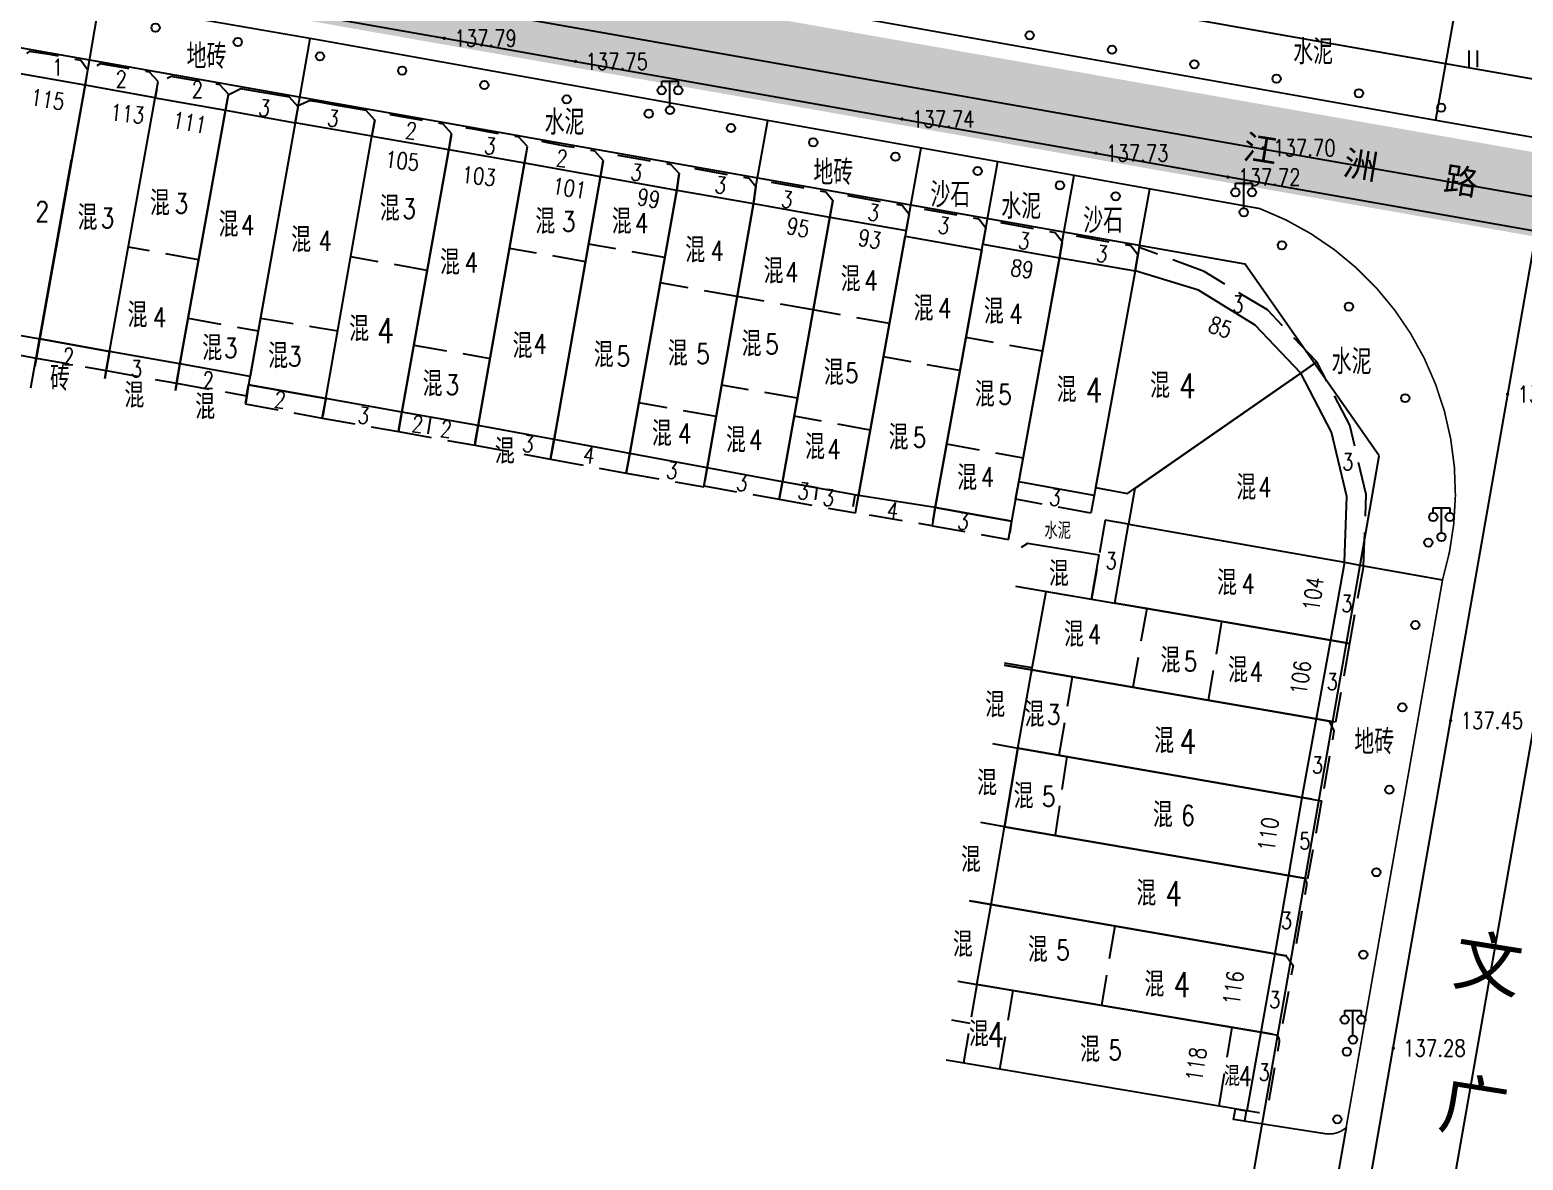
# Model space of a CAD drawing. Extents: x 529262 to 576451, y 2694391 to 2717535.
# Drawn here: x 563220.2 to 563310.3, y 2710922.2 to 2710990.4 of the extents above; entities that cross this region are included whole.
import ezdxf
from ezdxf.enums import TextEntityAlignment as Align
from ezdxf.xclip import XClip

# ---------------------------------------------------------------- set-up
doc = ezdxf.new("R2010")
doc.units = 0
doc.header["$XCLIPFRAME"] = 0
doc.linetypes.add('DASH', pattern=[0.35, 0.25, -0.1])
doc.linetypes.add('X5', pattern=[3, 2, -1])
for name, color, linetype in [('DLDW', 8, 'Continuous'), ('DLSS', 4, 'Continuous'), ('GCD', 8, 'Continuous'), ('JMD', 8, 'Continuous'), ('PP-COM', 7, 'Continuous'), ('RD-中线', 40, 'Continuous'), ('RD-红线', 7, 'Continuous'), ('ZBTZ', 8, 'Continuous'), ('ZJ', 7, 'Continuous'), ('污水管径标注_W10-', 202, 'Continuous'), ('河流', 4, 'Continuous')]:
    doc.layers.add(name, color=color, linetype=linetype)
doc.styles.add('HZ', font='rs.shx', dxfattribs={"width": 0.8, "bigfont": 'hztxt.shx'})
doc.styles.add('等线体', font='simhei.ttf')
doc.linetypes.add('1161', pattern='A,0,[149,AAA.SHX,S=0.15,R=0,X=0,Y=0],-1.6', length=1.6)

# ---------------------------------------------------------------- blocks, each defined once
blk = doc.blocks.new('A$C19FD0107')
at = {"layer": 'RD-中线', "color": 8, "linetype": 'Continuous', "flags": 128}
blk.add_lwpolyline([(-7829.224, 16614.803), (-7702.992, 16592.506), (-7570.468, 16569.254), (-7507.337, 16557.988), (-7359.861, 16532.344)], dxfattribs=at)
at = {"layer": 'RD-中线', "color": 8, "linetype": 'Continuous'}
blk.add_lwpolyline([(-7960.876, 14986.929), (-7915.562, 15243.039, 0.015839), (-7911.034, 15274.384), (-7907.822, 15303.003, -0.015839), (-7903.295, 15334.348), (-7712.175, 16414.531, 0.000335), (-7712.105, 16414.927), (-7698.73, 16491.116, 0.000054), (-7698.719, 16491.18), (-7681.611, 16588.754)], format="xyb", dxfattribs=at)
at = {"layer": 'RD-红线', "color": 8, "linetype": 'Continuous', "flags": 128}
for points in [[(-7811.088, 16618.707), (-7701.778, 16599.4), (-7569.248, 16576.147), (-7506.123, 16564.882), (-7407.176, 16547.676), (-7399.082, 16546.269)], [(-7813.713, 16604.954), (-7712.345, 16587.05), (-7704.476, 16585.66)], [(-7710.188, 16495.253), (-7707.598, 16510.023), (-7697.746, 16566.215), (-7696.366, 16574.085)]]:
    blk.add_lwpolyline(points, dxfattribs=at)
at = {"layer": 'RD-红线', "color": 8}
blk.add_lwpolyline([(-7696.366, 16574.085), (-7704.476, 16585.66, 0.413844)], format="xyb", dxfattribs=at)
blk = doc.blocks.new('GC200')
at = {"linetype": 'Continuous', "const_width": 0.2, "flags": 128}
blk.add_lwpolyline([(-0.1, 0, 1), (0.1, 0, 1)], format="xyb", close=True, dxfattribs=at)
blk = doc.blocks.new('gc170')
at = {"color": 8, "linetype": 'Continuous'}
blk.add_circle((0, 0), 0.5, dxfattribs=at)
blk = doc.blocks.new('gc097')
at = {"color": 8}
for p, q in [((-1, 2.9), (-1, 3.5)), ((-1, 3.5), (1, 3.5)), ((0, 0.5), (0, 3.5)), ((1, 3.5), (1, 2.9))]:
    blk.add_line(p, q, dxfattribs=at)
for centre in [(-1, 2.4), (1, 2.4), (0, 0)]:
    blk.add_circle(centre, 0.5, dxfattribs=at)
blk = doc.blocks.new('gc121')
at = {"color": 8}
for p, q in [((-0.5, -1), (-0.5, 1)), ((0.5, -1), (0.5, 1))]:
    blk.add_line(p, q, dxfattribs=at)

msp = doc.modelspace()

# ---------------------------------------------------------------- linework, layer by layer
at = {"layer": 'DLSS', "linetype": 'Continuous', "const_width": 0.1, "flags": 128}
msp.add_lwpolyline([(563322.719, 2710999.305), (563319.049, 2710982.467), (563305.018, 2710984.923), (563259.458, 2710993.003), (563242.087, 2710996.028)], dxfattribs=at)
at = {"layer": 'DLSS', "linetype": 'Continuous', "const_width": 0.1}
msp.add_lwpolyline([(563169.062, 2710986.75), (563170.238, 2710989.359), (563171.389, 2710991.01), (563172.941, 2710992.886), (563174.504, 2710994.175), (563175.97, 2710994.909), (563177.429, 2710995.822), (563179.545, 2710996.719), (563182.284, 2710997.473), (563184.186, 2710997.849), (563187.303, 2710998.177), (563189.105, 2710998.286), (563210.726, 2710994.426), (563237.411, 2710989.814)], dxfattribs=at)
at = {"layer": 'DLSS', "linetype": 'Continuous', "const_width": 0.1, "flags": 128}
msp.add_lwpolyline([(563293.5, 2710924.549), (563298.37, 2710923.79, 0.223694), (563299.627, 2710924.159), (563305.448, 2710957.224, 0.393302), (563294.423, 2710979.593), (563237.411, 2710989.814)], format="xyb", dxfattribs=at)
at = {"layer": 'JMD', "linetype": 'Continuous'}
for p, q in [((563220.291, 2710968.781), (563222.743, 2710982.564)), ((563247.262, 2710966.507), (563247.399, 2710966.483)), ((563280.674, 2710951.768), (563280.65, 2710951.63))]:
    msp.add_line(p, q, dxfattribs=at)
at = {"layer": 'JMD', "linetype": 'X5', "flags": 128}
for points, elevation in [([(563223.556, 2710987.041), (563223.711, 2710987.938), (563223.297, 2710988.523), (563221.537, 2710988.863), (563220.19, 2710989.072), (563220.19, 2710989.072), (563219.45, 2710988.533), (563219.318, 2710987.785)], -525.978), ([(563227.788, 2710986.284), (563227.961, 2710987.251), (563227.45, 2710987.818), (563225.769, 2710988.106), (563224.465, 2710988.316), (563224.465, 2710988.316), (563223.711, 2710987.938), (563223.556, 2710987.041)], -526.708), ([(563232.023, 2710985.528), (563232.196, 2710986.495), (563231.685, 2710987.062), (563230.004, 2710987.35), (563228.744, 2710987.559), (563228.744, 2710987.559), (563227.946, 2710987.182), (563227.788, 2710986.284)], 138.251), ([(563250.065, 2710982.363), (563250.238, 2710983.33), (563249.727, 2710983.897), (563248.046, 2710984.185), (563246.891, 2710984.402), (563246.304, 2710984.48), (563245.667, 2710984.153), (563245.489, 2710983.16)], -527.407), ([(563254.641, 2710981.525), (563254.814, 2710982.492), (563254.303, 2710983.059), (563252.622, 2710983.347), (563251.467, 2710983.564), (563250.889, 2710983.676), (563250.24, 2710983.369), (563250.065, 2710982.363)], -527.187), ([(563259.249, 2710980.708), (563259.399, 2710981.712), (563258.911, 2710982.242), (563257.23, 2710982.53), (563255.461, 2710982.843), (563254.821, 2710982.529), (563254.641, 2710981.525)], 138.15), ([(563263.874, 2710979.891), (563264.023, 2710980.905), (563263.625, 2710981.4), (563260.06, 2710982.035), (563259.399, 2710981.712), (563259.249, 2710980.708)], 138.143), ([(563268.49, 2710979.083), (563268.661, 2710980.055), (563268.241, 2710980.592), (563264.676, 2710981.227), (563264.026, 2710980.925), (563263.874, 2710979.891)], 138.107), ([(563273.094, 2710978.268), (563273.265, 2710979.24), (563272.845, 2710979.777), (563269.28, 2710980.412), (563268.667, 2710980.09), (563268.49, 2710979.083)], 138.177), ([(563277.72, 2710977.444), (563277.891, 2710978.416), (563277.471, 2710978.953), (563273.833, 2710979.608), (563273.277, 2710979.306), (563273.094, 2710978.268)], 138.177), ([(563282.326, 2710976.618), (563282.497, 2710977.59), (563282.077, 2710978.127), (563278.515, 2710978.795), (563277.902, 2710978.476), (563277.72, 2710977.444)], 138.212), ([(563286.894, 2710975.836), (563287.065, 2710976.808), (563286.645, 2710977.345), (563283.169, 2710977.959), (563282.504, 2710977.589), (563282.326, 2710976.618)], 138.181), ([(563266.523, 2710968.149), (563261.956, 2710968.949)], -511.021), ([(563261.623, 2710967.047), (563256.963, 2710967.88)], -511.681), ([(563297.823, 2710948.815), (563298.609, 2710948.675), (563298.895, 2710948.092), (563298.252, 2710944.478), (563297.695, 2710943.943), (563296.959, 2710944.074)], 137.813), ([(563295.318, 2710934.644), (563296.006, 2710934.522), (563296.422, 2710933.932), (563295.779, 2710930.318), (563295.416, 2710929.749), (563294.486, 2710929.914)], 137.723)]:
    msp.add_lwpolyline(points, dxfattribs=dict(at, elevation=elevation))
at = {"layer": 'JMD', "linetype": 'Continuous', "flags": 128}
for points in [[(563219.318, 2710987.785), (563216.585, 2710972.491), (563220.82, 2710971.734), (563223.556, 2710987.041)], [(563223.556, 2710987.041), (563220.82, 2710971.734), (563225.037, 2710970.979), (563227.788, 2710986.284)], [(563227.788, 2710986.284), (563232.023, 2710985.528), (563229.271, 2710970.221), (563225.037, 2710970.979)], [(563245.489, 2710983.16), (563242.667, 2710967.322), (563238.078, 2710968.135), (563240.854, 2710983.968)], [(563242.667, 2710967.322), (563245.489, 2710983.16), (563250.065, 2710982.363), (563247.262, 2710966.507)], [(563247.262, 2710966.507), (563250.065, 2710982.363), (563254.641, 2710981.525), (563251.843, 2710965.662)], [(563251.843, 2710965.662), (563254.641, 2710981.525), (563259.249, 2710980.708), (563256.416, 2710964.819)], [(563256.416, 2710964.819), (563259.249, 2710980.708), (563263.874, 2710979.891), (563261.08, 2710963.957)], [(563261.08, 2710963.957), (563263.874, 2710979.891), (563268.49, 2710979.083), (563265.618, 2710963.12)], [(563265.618, 2710963.12), (563268.49, 2710979.083), (563273.094, 2710978.268), (563270.212, 2710962.292)], [(563270.212, 2710962.292), (563273.031, 2710977.924), (563277.657, 2710977.1), (563274.83, 2710961.565)], [(563274.83, 2710961.565), (563277.72, 2710977.444), (563282.326, 2710976.618), (563279.449, 2710960.729)], [(563279.881, 2710963.112), (563282.326, 2710976.618), (563286.894, 2710975.836), (563284.427, 2710962.289)], [(563284.512, 2710962.76), (563286.444, 2710962.408), (563296.894, 2710969.673), (563294.133, 2710972.566), (563290.714, 2710974.676), (563286.894, 2710975.836)], [(563286.502, 2710960.55), (563299.528, 2710958.256), (563299.667, 2710962.224), (563298.741, 2710966.115), (563296.894, 2710969.673), (563286.883, 2710962.713)], [(563286.502, 2710960.55), (563299.528, 2710958.256), (563298.683, 2710953.555), (563287.6, 2710955.469), (563285.68, 2710955.794)], [(563281.539, 2710956.494), (563287.6, 2710955.469), (563298.683, 2710953.555), (563297.823, 2710948.815), (563280.674, 2710951.768)], [(563280.674, 2710951.768), (563297.823, 2710948.815), (563296.959, 2710944.074), (563279.824, 2710947.056)], [(563279.824, 2710947.056), (563296.959, 2710944.074), (563296.142, 2710939.365), (563279.027, 2710942.306)], [(563279.027, 2710942.306), (563296.142, 2710939.365), (563295.318, 2710934.644), (563278.209, 2710937.606)], [(563278.209, 2710937.606), (563295.318, 2710934.644), (563294.486, 2710929.914), (563277.356, 2710932.795)]]:
    msp.add_lwpolyline(points, close=True, dxfattribs=at)
at = {"layer": 'JMD', "linetype": 'X5'}
for points, elevation in [([(563236.226, 2710984.774), (563236.399, 2710985.741), (563235.888, 2710986.308), (563234.207, 2710986.596), (563232.949, 2710986.816), (563232.949, 2710986.816), (563232.182, 2710986.428), (563232.023, 2710985.528)], 138.197), ([(563296.894, 2710969.673), (563297.854, 2710970.36), (563294.875, 2710973.482), (563291.053, 2710975.795), (563287.145, 2710977.256), (563286.894, 2710975.836)], 138.163), ([(563299.528, 2710958.256), (563300.666, 2710958.051), (563300.84, 2710962.341), (563299.845, 2710966.526), (563297.854, 2710970.36), (563296.894, 2710969.673)], 137.844), ([(563276.95, 2710930.444), (563275.848, 2710930.642)], -523.565)]:
    msp.add_lwpolyline(points, dxfattribs=dict(at, elevation=elevation))
for points in [[(563240.854, 2710983.968), (563241.028, 2710984.935), (563240.516, 2710985.502), (563238.836, 2710985.79), (563237.681, 2710986.007), (563237.094, 2710986.084), (563236.401, 2710985.789), (563236.226, 2710984.774)], [(563216.564, 2710972.373), (563216.372, 2710971.335), (563220.607, 2710970.577), (563220.794, 2710971.593)], [(563229.767, 2710972.977), (563233.999, 2710972.218)], [(563234.135, 2710972.986), (563238.794, 2710972.216)], [(563220.794, 2710971.593), (563220.607, 2710970.577), (563224.824, 2710969.819), (563225.007, 2710970.816)], [(563243.386, 2710971.351), (563247.997, 2710970.559)], [(563225.007, 2710970.816), (563224.824, 2710969.819), (563229.059, 2710969.063), (563229.271, 2710970.221)], [(563229.271, 2710970.221), (563229.059, 2710969.063), (563233.298, 2710968.3), (563233.422, 2710968.961)], [(563233.422, 2710968.961), (563233.207, 2710967.817), (563237.86, 2710966.944), (563238.072, 2710968.103)], [(563238.072, 2710968.103), (563237.86, 2710966.944), (563242.459, 2710966.143), (563242.667, 2710967.322)], [(563242.709, 2710967.552), (563242.459, 2710966.143), (563247.066, 2710965.317), (563247.261, 2710966.517)], [(563247.262, 2710966.507), (563247.066, 2710965.317), (563251.627, 2710964.488), (563251.86, 2710965.752)], [(563251.843, 2710965.662), (563251.627, 2710964.488), (563256.198, 2710963.632), (563256.416, 2710964.819)], [(563256.453, 2710965.018), (563256.198, 2710963.632), (563260.878, 2710962.809), (563261.08, 2710963.957)], [(563261.08, 2710963.957), (563260.887, 2710962.861), (563265.432, 2710962.057), (563265.618, 2710963.12)], [(563265.618, 2710963.12), (563265.432, 2710962.057), (563270.022, 2710961.234), (563270.212, 2710962.292)], [(563284.427, 2710962.289), (563284.234, 2710961.229), (563279.689, 2710962.056), (563279.881, 2710963.112)], [(563274.83, 2710961.565), (563274.657, 2710960.466), (563279.268, 2710959.624), (563279.46, 2710960.786)], [(563286.502, 2710960.55), (563285.098, 2710960.797), (563284.275, 2710956.031), (563285.68, 2710955.794)], [(563299.528, 2710958.256), (563300.666, 2710958.051), (563299.83, 2710953.351), (563298.683, 2710953.555)], [(563287.6, 2710955.469), (563286.755, 2710950.722)], [(563298.683, 2710953.555), (563299.83, 2710953.351), (563298.987, 2710948.608), (563297.823, 2710948.815)], [(563282.774, 2710946.537), (563282.078, 2710941.81)], [(563296.959, 2710944.074), (563298.143, 2710943.863), (563297.306, 2710939.158), (563296.142, 2710939.365)], [(563277.356, 2710932.795), (563276.538, 2710928.056)]]:
    msp.add_lwpolyline(points, dxfattribs=at)
at = {"layer": 'JMD', "linetype": 'Continuous', "flags": 128}
for points, elevation in [([(563232.023, 2710985.528), (563236.226, 2710984.774), (563233.511, 2710969.463), (563229.271, 2710970.221)], 337.431), ([(563238.078, 2710968.135), (563240.854, 2710983.968), (563236.226, 2710984.774), (563233.422, 2710968.961)], -525.256), ([(563293.606, 2710925.177), (563293.5, 2710924.549), (563292.84, 2710924.653), (563292.947, 2710925.288)], 137.361)]:
    msp.add_lwpolyline(points, close=True, dxfattribs=dict(at, elevation=elevation))
at = {"layer": 'JMD', "linetype": 'X5', "flags": 128}
for points in [[(563245.489, 2710983.16), (563245.663, 2710984.127), (563245.151, 2710984.695), (563243.471, 2710984.982), (563242.316, 2710985.199), (563241.729, 2710985.277), (563241.036, 2710984.982), (563240.854, 2710983.968)], [(563230.401, 2710976.505), (563226.167, 2710977.266)], [(563244.19, 2710975.869), (563239.576, 2710976.678)], [(563253.736, 2710976.392), (563249.159, 2710977.194)], [(563258.525, 2710976.644), (563253.923, 2710977.455)], [(563262.892, 2710974.288), (563258.252, 2710975.114)], [(563267.483, 2710973.483), (563262.892, 2710974.288)], [(563272.082, 2710972.656), (563267.483, 2710973.483)], [(563281.306, 2710970.987), (563276.697, 2710971.826)], [(563276.331, 2710969.818), (563271.72, 2710970.65)], [(563270.924, 2710966.236), (563266.329, 2710967.065)], [(563275.528, 2710965.403), (563280.144, 2710964.567)], [(563274.84, 2710961.627), (563274.657, 2710960.466), (563270.022, 2710961.234), (563270.25, 2710962.474)], [(563292.118, 2710954.689), (563291.3, 2710949.938)], [(563282.309, 2710946.624), (563283.122, 2710951.346)], [(563285.667, 2710936.315), (563284.862, 2710931.532)], [(563278.743, 2710927.684), (563279.541, 2710932.427)], [(563291.959, 2710925.455), (563292.758, 2710930.205)]]:
    msp.add_lwpolyline(points, dxfattribs=at)
at = {"layer": 'JMD', "linetype": 'Continuous', "flags": 128}
for points in [[(563224.743, 2710969.338), (563225.037, 2710970.979), (563220.82, 2710971.734), (563220.52, 2710970.06)], [(563229.006, 2710968.611), (563229.271, 2710970.221), (563225.037, 2710970.979), (563224.743, 2710969.338)], [(563233.252, 2710967.886), (563233.511, 2710969.463), (563229.271, 2710970.221), (563229.006, 2710968.611)], [(563237.894, 2710967.093), (563238.078, 2710968.135), (563233.422, 2710968.961), (563233.249, 2710967.886)], [(563242.488, 2710966.309), (563242.667, 2710967.322), (563238.078, 2710968.135), (563237.894, 2710967.093)], [(563251.673, 2710964.74), (563251.843, 2710965.662), (563247.262, 2710966.507), (563247.088, 2710965.523)], [(563256.265, 2710963.956), (563256.416, 2710964.819), (563251.843, 2710965.662), (563251.673, 2710964.74)], [(563260.939, 2710963.158), (563261.08, 2710963.957), (563256.416, 2710964.819), (563256.265, 2710963.956)], [(563265.489, 2710962.381), (563265.618, 2710963.12), (563261.08, 2710963.957), (563260.939, 2710963.158)], [(563267.608, 2710962.02), (563267.727, 2710962.74), (563265.618, 2710963.12), (563265.489, 2710962.381)], [(563269.889, 2710961.63), (563270.015, 2710962.327)], [(563270.086, 2710961.596), (563270.212, 2710962.292)], [(563274.711, 2710960.807), (563274.83, 2710961.565), (563279.449, 2710960.729), (563279.333, 2710960.018)], [(563279.686, 2710956.816), (563284.275, 2710956.031), (563284.732, 2710958.68), (563280.412, 2710959.389), (563280.028, 2710959.143)], [(563278.294, 2710947.32), (563279.824, 2710947.056), (563280.674, 2710951.768), (563278.989, 2710952.059)], [(563278.989, 2710952.059), (563280.674, 2710951.768)], [(563279.009, 2710952.198), (563280.697, 2710951.906)], [(563278.294, 2710947.32), (563279.824, 2710947.056), (563279.027, 2710942.306), (563277.595, 2710942.553)], [(563276.903, 2710937.832), (563278.209, 2710937.606), (563279.027, 2710942.306), (563277.595, 2710942.553)], [(563276.193, 2710932.99), (563277.356, 2710932.795), (563278.209, 2710937.606), (563276.903, 2710937.832)], [(563276.193, 2710932.99), (563294.486, 2710929.914), (563293.643, 2710925.171), (563275.495, 2710928.231)]]:
    msp.add_lwpolyline(points, dxfattribs=at)
at = {"layer": 'JMD', "linetype": 'Continuous', "elevation": -523.944, "flags": 128}
msp.add_lwpolyline([(563247.088, 2710965.523), (563247.262, 2710966.507), (563244.4, 2710967.014), (563244.223, 2710966.012)], dxfattribs=at)
at = {"layer": 'JMD', "linetype": 'X5', "flags": 128}
for points, elevation in [([(563296.142, 2710939.365), (563297.072, 2710939.2, -0.274912), (563297.236, 2710938.768), (563296.574, 2710935.044, -0.33778), (563296.006, 2710934.522), (563295.318, 2710934.644)], 137.773), ([(563294.486, 2710929.914), (563295.416, 2710929.749, -0.274912), (563295.58, 2710929.317), (563294.918, 2710925.593, -0.296986), (563294.36, 2710925.042), (563293.643, 2710925.171)], 137.79)]:
    msp.add_lwpolyline(points, format="xyb", dxfattribs=dict(at, elevation=elevation))
at = {"layer": 'ZBTZ', "linetype": '1161', "flags": 128}
for points in [[(563307.729, 2710999.327), (563306.219, 2710991.723), (563305.018, 2710984.923)], [(563300.666, 2710958.051), (563305.445, 2710957.21)], [(563299.627, 2710924.159), (563298.316, 2710916.731)]]:
    msp.add_lwpolyline(points, dxfattribs=at)
for points, elevation in [([(563223.711, 2710987.938), (563224.424, 2710992.059)], -525.978), ([(563236.399, 2710985.741), (563237.138, 2710989.863)], 138.197), ([(563264.023, 2710980.905), (563264.742, 2710984.914)], 138.143), ([(563273.265, 2710979.24), (563273.986, 2710983.257)], 138.177), ([(563277.891, 2710978.416), (563278.611, 2710982.428)], 138.177), ([(563282.504, 2710977.589), (563283.223, 2710981.601)], 138.181), ([(563287.145, 2710977.256), (563287.777, 2710980.784)], 138.163)]:
    msp.add_lwpolyline(points, dxfattribs=dict(at, elevation=elevation))
at = {"layer": '污水管径标注_W10-'}
for points in [[(563213.756, 2710995.423), (563233.452, 2710991.944), (563245.229, 2710989.864), (563253.147, 2710988.468), (563272.844, 2710984.997), (563284.522, 2710982.939), (563292.539, 2710981.518), (563311.108, 2710978.228), (563331.927, 2710974.55), (563350.498, 2710971.27), (563371.318, 2710967.593), (563389.888, 2710964.313), (563410.708, 2710960.635), (563429.279, 2710957.355), (563450.098, 2710953.678), (563458.685, 2710952.161), (563469.793, 2710950.199)], [(563295.565, 2710889.58), (563299.019, 2710909.28), (563300.746, 2710919.129), (563302.473, 2710928.979), (563305.927, 2710948.679), (563309.381, 2710968.378), (563311.108, 2710978.228)]]:
    msp.add_lwpolyline(points, dxfattribs=at)
at = {"layer": '河流', "color": 5, "linetype": 'DASH', "ltscale": 0.1, "const_width": 5}
msp.add_lwpolyline([(563032.637, 2711029.445), (563600.056, 2710929.567)], dxfattribs=at)

# ---------------------------------------------------------------- block references
at = {"layer": 'DLDW', "color": 252, "linetype": 'Continuous', "xscale": 0.5, "yscale": 0.5, "zscale": 0.5}
for p in [(563258.837, 2710985.53), (563293.451, 2710979.372), (563305.379, 2710959.789), (563300.041, 2710929.47)]:
    msp.add_blockref('gc097', p, dxfattribs=at)
at = {"layer": 'GCD', "linetype": 'Continuous'}
ref = msp.add_blockref('GC200', (563245.228, 2710989.867, 137.79), dxfattribs=dict(at, xscale=0.5, yscale=0.5, zscale=0.5))
ref.add_attrib('height', '137.79', dxfattribs={"linetype": 'Continuous', "height": 1, "style": 'HZ', "width": 0.8}).set_placement((563245.828, 2710989.867, 137.79), align=Align.MIDDLE_LEFT)
ref = msp.add_blockref('GC200', (563253.142, 2710988.469, 137.75), dxfattribs=dict(at, xscale=0.5, yscale=0.5, zscale=0.5))
ref.add_attrib('height', '137.75', dxfattribs={"linetype": 'Continuous', "height": 1, "style": 'HZ', "width": 0.8}).set_placement((563253.742, 2710988.469, 137.75), align=Align.MIDDLE_LEFT)
ref = msp.add_blockref('GC200', (563272.836, 2710984.994, 137.744), dxfattribs=dict(at, xscale=0.5, yscale=0.5, zscale=0.5))
ref.add_attrib('height', '137.74', dxfattribs={"linetype": 'Continuous', "height": 1, "style": 'HZ', "width": 0.8}).set_placement((563273.436, 2710984.994, 137.744), align=Align.MIDDLE_LEFT)
ref = msp.add_blockref('GC200', (563284.542, 2710982.937, 137.73), dxfattribs=dict(at, xscale=0.5, yscale=0.5, zscale=0.5))
ref.add_attrib('height', '137.73', dxfattribs={"linetype": 'Continuous', "height": 1, "style": 'HZ', "width": 0.8}).set_placement((563285.142, 2710982.937, 137.73), align=Align.MIDDLE_LEFT)
ref = msp.add_blockref('GC200', (563294.624, 2710983.257, 137.7), dxfattribs=dict(at, xscale=0.5, yscale=0.5, zscale=0.5))
ref.add_attrib('height', '137.70', dxfattribs={"linetype": 'Continuous', "height": 1, "style": 'HZ', "width": 0.8}).set_placement((563295.224, 2710983.257, 137.7), align=Align.MIDDLE_LEFT)
ref = msp.add_blockref('GC200', (563292.505, 2710981.492, 137.72), dxfattribs=dict(at, xscale=0.5, yscale=0.5, zscale=0.5))
ref.add_attrib('height', '137.72', dxfattribs={"linetype": 'Continuous', "height": 1, "style": 'HZ', "width": 0.8}).set_placement((563293.105, 2710981.492, 137.72), align=Align.MIDDLE_LEFT)
ref = msp.add_blockref('GC200', (563309.367, 2710968.393, 137.62), dxfattribs=dict(at, xscale=0.5, yscale=0.5, zscale=0.5))
ref.add_attrib('height', '137.62', dxfattribs={"linetype": 'Continuous', "height": 1, "style": 'HZ', "width": 0.8}).set_placement((563309.967, 2710968.393, 137.62), align=Align.MIDDLE_LEFT)
ref = msp.add_blockref('GC200', (563305.933, 2710948.71, 137.45), dxfattribs=dict(at, xscale=0.5, yscale=0.5, zscale=0.5))
ref.add_attrib('height', '137.45', dxfattribs={"linetype": 'Continuous', "height": 1, "style": 'HZ', "width": 0.8}).set_placement((563306.533, 2710948.71, 137.45), align=Align.MIDDLE_LEFT)
ref = msp.add_blockref('GC200', (563302.469, 2710928.95, 137.28), dxfattribs=dict(at, xscale=0.5, yscale=0.5, zscale=0.5))
ref.add_attrib('height', '137.28', dxfattribs={"linetype": 'Continuous', "height": 1, "style": 'HZ', "width": 0.8}).set_placement((563303.069, 2710928.95, 137.28), align=Align.MIDDLE_LEFT)
at = {"layer": 'PP-COM'}
ref = msp.add_blockref('A$C19FD0107', (570997.993, 2694390.603), dxfattribs=at)
XClip(ref).set_block_clipping_path([(-9366.4383134884, 14428.6043910822), (-3328.4480743363, 17452.7484863754)])
at = {"layer": 'ZBTZ', "linetype": 'Continuous'}
for p, xscale, yscale, zscale, rotation in [((563227.804, 2710990.506), 0.4999999999942161, 0.4999999999942161, 0.4999999999942161, 350.1048473940628), ((563280.539, 2710990.047), 0.5000000000142595, 0.5000000000142595, 0.5000000000142595, 170.0226840047022), ((563232.763, 2710989.641), 0.4999999999942161, 0.4999999999942161, 0.4999999999942161, 350.1048473940628), ((563285.503, 2710989.174), 0.5000000000142595, 0.5000000000142595, 0.5000000000142595, 170.0226840047022), ((563237.723, 2710988.776), 0.4999999999942161, 0.4999999999942161, 0.4999999999942161, 350.1048473940628), ((563290.467, 2710988.301), 0.5000000000142595, 0.5000000000142595, 0.5000000000142595, 170.0226840047022), ((563242.682, 2710987.91), 0.4999999999942161, 0.4999999999942161, 0.4999999999942161, 350.1048473940628), ((563295.431, 2710987.428), 0.5000000000142595, 0.5000000000142595, 0.5000000000142595, 170.0226840047022), ((563247.642, 2710987.045), 0.4999999999942161, 0.4999999999942161, 0.4999999999942161, 350.1048473940628), ((563300.395, 2710986.554), 0.5000000000142595, 0.5000000000142595, 0.5000000000142595, 170.0226840047022), ((563252.602, 2710986.18), 0.4999999999942161, 0.4999999999942161, 0.4999999999942161, 350.1048473940628), ((563305.359, 2710985.681), 0.5000000000142595, 0.5000000000142595, 0.5000000000142595, 170.0226840047022), ((563257.561, 2710985.315), 0.4999999999942161, 0.4999999999942161, 0.4999999999942161, 350.1048473940628), ((563262.521, 2710984.45), 0.4999999999942161, 0.4999999999942161, 0.4999999999942161, 350.1048473940628), ((563267.48, 2710983.585), 0.4999999999942161, 0.4999999999942161, 0.4999999999942161, 350.1048473940628), ((563272.44, 2710982.72), 0.4999999999942161, 0.4999999999942161, 0.4999999999942161, 350.1048473940628), ((563277.399, 2710981.854), 0.4999999999942161, 0.4999999999942161, 0.4999999999942161, 350.1048473940628), ((563282.359, 2710980.989), 0.4999999999942161, 0.4999999999942161, 0.4999999999942161, 350.1048473940628), ((563285.727, 2710980.34), 0.4999999999942161, 0.4999999999942161, 0.4999999999942161, 350.1048473940628), ((563295.75, 2710977.381), 0.500000000090788, 0.500000000090788, 0.500000000090788, 317.5760768924277), ((563299.795, 2710973.684), 0.5000000001319475, 0.5000000001319475, 0.5000000001319475, 301.5955125017351), ((563303.194, 2710968.159), 0.5000000000805636, 0.5000000000805636, 0.5000000000805636, 279.0801353064194), ((563304.586, 2710959.446), 0.5000000000484858, 0.5000000000484858, 0.5000000000484858, 261.031829754736), ((563303.802, 2710954.475), 0.5000000000484858, 0.5000000000484858, 0.5000000000484858, 261.031829754736), ((563303.018, 2710949.505), 0.5000000000484858, 0.5000000000484858, 0.5000000000484858, 261.031829754736), ((563302.233, 2710944.535), 0.5000000000484858, 0.5000000000484858, 0.5000000000484858, 261.031829754736), ((563301.449, 2710939.565), 0.5000000000484858, 0.5000000000484858, 0.5000000000484858, 261.031829754736), ((563300.664, 2710934.595), 0.5000000000484858, 0.5000000000484858, 0.5000000000484858, 261.031829754736), ((563299.669, 2710928.745), 0.5000000000484858, 0.5000000000484858, 0.5000000000484858, 261.031829754736), ((563299.096, 2710924.654), 0.5000000000484858, 0.5000000000484858, 0.5000000000484858, 261.031829754736)]:
    msp.add_blockref('gc170', p, dxfattribs=dict(at, xscale=xscale, yscale=yscale, zscale=zscale, rotation=rotation))
at = {"layer": 'ZBTZ', "linetype": 'Continuous', "xscale": 0.5, "yscale": 0.5}
msp.add_blockref('gc121', (563307.301, 2710988.626), dxfattribs=at)

# ---------------------------------------------------------------- texts
at = {"layer": 'JMD', "linetype": 'Continuous', "style": 'HZ', "width": 0.8}
for s, height, p in [('混', 1.5, (563228.668, 2710979.93)), ('混', 1.5, (563242.537, 2710979.598)), ('混', 1.5, (563224.304, 2710979.051)), ('混', 1.5, (563232.806, 2710978.632)), ('3', 1.2, (563243.515, 2710979.585)), ('混', 1.5, (563251.916, 2710978.816)), ('3', 1.2, (563253.135, 2710978.81)), ('混', 1.5, (563256.526, 2710978.816)), ('4', 1.2, (563233.777, 2710978.59)), ('混', 1.5, (563237.184, 2710977.714)), ('4', 1.2, (563257.542, 2710978.718)), ('4', 1.2, (563238.447, 2710977.652)), ('混', 1.5, (563260.964, 2710977.085)), ('4', 1.2, (563262.093, 2710977.04)), ('混', 1.5, (563246.166, 2710976.356)), ('4', 1.2, (563247.267, 2710976.345)), ('混', 1.5, (563265.688, 2710975.817)), ('4', 1.2, (563266.601, 2710975.759)), ('混', 1.5, (563270.338, 2710975.342)), ('4', 1.2, (563271.381, 2710975.257)), ('混', 1.5, (563227.317, 2710973.175)), ('混', 1.5, (563274.735, 2710973.566)), ('4', 1.2, (563275.823, 2710973.587)), ('混', 1.5, (563278.975, 2710973.388)), ('4', 1.2, (563228.462, 2710973.037)), ('混', 1.5, (563240.683, 2710972.338)), ('4', 1.2, (563280.118, 2710973.245)), ('4', 1.5, (563242.192, 2710972.226)), ('混', 1.5, (563250.539, 2710971.317)), ('混', 1.5, (563264.362, 2710971.431)), ('混', 1.5, (563231.82, 2710971.183)), ('3', 1.2, (563232.761, 2710971.183)), ('混', 1.5, (563235.798, 2710970.709)), ('3', 1.2, (563236.614, 2710970.68)), ('4', 1.2, (563251.417, 2710971.426)), ('混', 1.5, (563255.44, 2710970.773)), ('混', 1.5, (563259.913, 2710970.86)), ('混', 1.5, (563269.322, 2710969.701)), ('砖', 1.5, (563222.638, 2710969.352)), ('混', 1.5, (563245.117, 2710969.018)), ('3', 1.2, (563246.12, 2710968.962)), ('混', 1.5, (563283.367, 2710968.663)), ('混', 1.5, (563288.998, 2710968.918)), ('4', 1.5, (563290.567, 2710968.899)), ('混', 1.5, (563227.126, 2710968.329)), ('混', 1.5, (563231.399, 2710967.64)), ('混', 1.5, (563278.428, 2710968.391)), ('4', 1.5, (563284.935, 2710968.644)), ('混', 1.5, (563258.947, 2710966.022)), ('混', 1.5, (563249.472, 2710964.956)), ('4', 1.2, (563260.133, 2710966.024)), ('混', 1.5, (563263.417, 2710965.633)), ('4', 1.2, (563264.423, 2710965.641)), ('混', 1.5, (563268.187, 2710965.22)), ('混', 1.5, (563273.229, 2710965.798)), ('4', 1.2, (563269.14, 2710965.088)), ('混', 1.5, (563277.366, 2710963.359)), ('4', 1.2, (563278.401, 2710963.4)), ('混', 1.5, (563294.204, 2710962.775)), ('4', 1.2, (563295.133, 2710962.788)), ('混', 1.5, (563282.901, 2710957.57)), ('混', 1.5, (563293.042, 2710957.028)), ('4', 1.2, (563294.127, 2710956.959)), ('混', 1.5, (563283.809, 2710953.91)), ('4', 1.2, (563284.861, 2710953.915)), ('混', 1.5, (563289.632, 2710952.344)), ('混', 1.5, (563293.702, 2710951.757)), ('4', 1.2, (563294.617, 2710951.645)), ('混', 1.5, (563279.053, 2710949.659)), ('混', 1.5, (563281.433, 2710949.075)), ('3', 1.2, (563282.399, 2710949.078)), ('混', 1.5, (563289.251, 2710947.491)), ('4', 1.5, (563290.595, 2710947.446)), ('混', 1.5, (563278.566, 2710944.951)), ('混', 1.5, (563280.773, 2710944.159)), ('混', 1.5, (563289.17, 2710943.022)), ('混', 1.5, (563277.591, 2710940.324)), ('混', 1.5, (563288.173, 2710938.291)), ('4', 1.5, (563289.741, 2710938.271)), ('混', 1.5, (563277.104, 2710935.209)), ('混', 1.5, (563281.631, 2710934.895)), ('混', 1.5, (563288.66, 2710932.799)), ('4', 1.5, (563290.229, 2710932.78)), ('混', 1.5, (563278.072, 2710929.806)), ('4', 1.5, (563279.006, 2710929.763)), ('混', 1.5, (563284.78, 2710928.866)), ('混', 1.2, (563293.222, 2710927.265)), ('4', 1.2, (563293.95, 2710927.259))]:
    msp.add_text(s, height=height, dxfattribs=at).set_placement(p, align=Align.MIDDLE_RIGHT)
for s, p in [('3', (563228.955, 2710979.898)), ('2', (563220.561, 2710979.423)), ('3', (563224.497, 2710979.022)), ('5', (563255.615, 2710970.686)), ('5', (563260.415, 2710970.828)), ('5', (563264.579, 2710971.414)), ('5', (563269.399, 2710969.678)), ('5', (563278.636, 2710968.379)), ('5', (563273.477, 2710965.781)), ('5', (563289.827, 2710952.283)), ('5', (563281.275, 2710944.126)), ('6', (563289.672, 2710942.989)), ('5', (563282.133, 2710934.863)), ('5', (563285.282, 2710928.833))]:
    msp.add_text(s, height=1.2, dxfattribs=at).set_placement(p, align=Align.MIDDLE_LEFT)
at = {"layer": 'ZJ', "color": 8, "linetype": 'Continuous', "style": 'HZ', "width": 0.8}
for s, height, p in [('地砖', 1.5, (563230.881, 2710988.847)), ('水泥', 1.5, (563297.635, 2710989.123)), ('1', 1, (563221.898, 2710988.113)), ('2', 1, (563225.74, 2710987.398)), ('2', 1, (563230.332, 2710986.774)), ('水泥', 1.5, (563252.476, 2710984.874)), ('地砖', 1.5, (563268.689, 2710981.844)), ('沙石', 1.5, (563275.752, 2710980.495)), ('水泥', 1.5, (563280.025, 2710979.8)), ('沙石', 1.5, (563284.968, 2710978.943)), ('3', 1, (563293.096, 2710973.822)), ('水泥', 1.5, (563299.956, 2710970.429)), ('2', 1, (563222.571, 2710970.677)), ('3', 1, (563226.65, 2710969.928)), ('2', 1, (563230.997, 2710969.251)), ('3', 1, (563299.727, 2710964.318)), ('水泥', 1, (563282.226, 2710960.218)), ('3', 1, (563285.452, 2710958.352)), ('3', 1, (563299.669, 2710955.768)), ('3', 1, (563298.788, 2710951.057)), ('地砖', 1.5, (563301.323, 2710947.497)), ('3', 1, (563297.895, 2710946.032)), ('5', 1, (563297.14, 2710941.452)), ('3', 1, (563296.029, 2710936.651)), ('3', 1, (563295.319, 2710931.876)), ('3', 1, (563294.683, 2710927.496))]:
    msp.add_text(s, height=height, dxfattribs=at).set_placement(p, align=Align.MIDDLE)
for s, rotation, p in [('115', 350.7904, (563221.297, 2710986.178)), ('113', 353.99392, (563226.109, 2710985.313)), ('3', 352.48283, (563234.372, 2710985.663)), ('111', 349.76995, (563229.86, 2710984.787)), ('3', 352.48283, (563238.518, 2710985.039)), ('2', 352.48283, (563243.223, 2710984.287)), ('3', 352.48283, (563247.992, 2710983.371)), ('105', 353.76101, (563242.687, 2710982.476)), ('2', 352.48283, (563252.318, 2710982.623)), ('103', 353.76101, (563247.305, 2710981.553)), ('3', 352.48283, (563256.818, 2710981.784)), ('101', 350.7229, (563252.772, 2710980.827)), ('3', 352.48283, (563261.892, 2710981.011)), ('99', 349.93277, (563257.556, 2710980.208)), ('3', 352.48283, (563265.898, 2710980.138)), ('3', 352.48283, (563271.119, 2710979.355)), ('95', 348.51271, (563266.568, 2710978.456)), ('3', 352.48283, (563275.357, 2710978.572)), ('93', 349.53216, (563270.888, 2710977.757)), ('3', 352.48283, (563280.201, 2710977.646)), ('3', 352.48283, (563284.902, 2710976.863)), ('89', 351.24954, (563280.077, 2710975.954)), ('85', 340.72701, (563292.037, 2710972.436)), ('2', 352.48283, (563235.315, 2710968.061)), ('3', 352.48283, (563240.358, 2710967.11)), ('2', 352.48283, (563243.612, 2710966.594)), ('2', 352.48283, (563245.334, 2710966.297)), ('3', 352.48283, (563250.286, 2710965.399)), ('4', 352.48283, (563253.96, 2710964.726)), ('3', 352.48283, (563258.967, 2710963.802)), ('3', 352.48283, (563263.192, 2710963.061)), ('3', 352.48283, (563266.891, 2710962.553)), ('3', 352.48283, (563268.411, 2710962.159)), ('3', 352.48283, (563282.074, 2710962.169)), ('4', 352.48283, (563272.274, 2710961.383)), ('3', 352.48283, (563276.534, 2710960.727)), ('104', 81.97877, (563297.633, 2710956.342)), ('106', 81.97877, (563296.879, 2710951.3)), ('110', 81.97877, (563294.933, 2710941.852)), ('116', 81.97877, (563292.823, 2710932.586)), ('118', 81.97877, (563290.587, 2710927.97))]:
    msp.add_text(s, height=1, rotation=rotation, dxfattribs=at).set_placement(p, align=Align.MIDDLE)
at = {"layer": 'ZJ', "color": 8, "linetype": 'Continuous', "style": '等线体'}
for s, height, p in [('江    洲    路', 1.5, (563300.524, 2710982.259)), ('文', 3, (563308.214, 2710934.123)), ('广', 3, (563307.344, 2710925.469))]:
    msp.add_text(s, height=height, rotation=350.9163, dxfattribs=at).set_placement(p, align=Align.MIDDLE)

doc.saveas('drawing.dxf')
